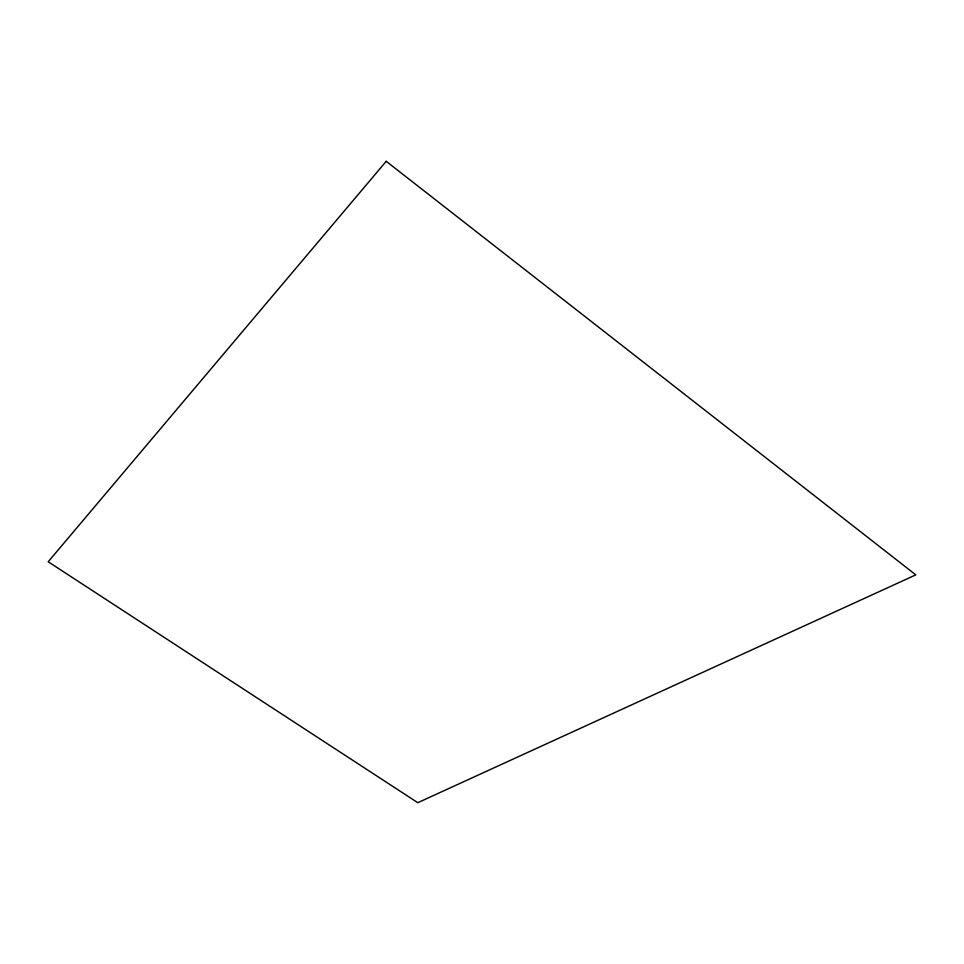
<?xml version="1.0" encoding="UTF-8"?>
<svg xmlns="http://www.w3.org/2000/svg" width="964" height="964" viewBox="0 0 964 964"><rect width="100%" height="100%" fill="white"/><g stroke="black" fill="none" stroke-linecap="round" stroke-linejoin="round"><path stroke-width="1.45" d="M386.215 161.301L48.2 561.771L417.798 802.699L915.8 574.869L386.215 161.301"/></g></svg>
